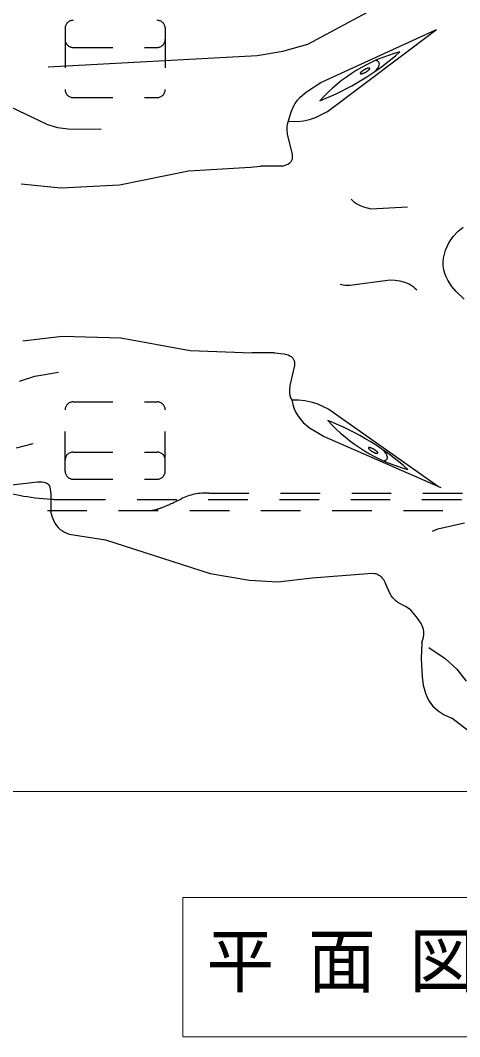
# Model space of a CAD drawing. Units: millimetres on the paper, scale 1:20. Extents: x -365 to 0, y -5 to 257.
# Drawn here: x -288.5 to -260.7, y 149.1 to 213.3 of the extents above; entities that cross this region are included whole.
import ezdxf

# ---------------------------------------------------------------- set-up
doc = ezdxf.new("R2010")
doc.units = ezdxf.units.MM
doc.linetypes.add('USER1', pattern=[4.5, 2.5, -2])
doc.layers.add('LY_1', color=7, linetype='Continuous', lineweight=25)
doc.styles.add('ＭＳ ゴシック', font='')
doc.styles.get('ＭＳ ゴシック').set_extended_font_data('MS Gothic')

msp = doc.modelspace()

# ---------------------------------------------------------------- linework, layer by layer
at = {"layer": 'LY_1'}
for p, q in [((-270.307, 211.843), (-264.56, 214.938)), ((-269.482, 209.403), (-262.17, 212.773)), ((-269.058, 207.57), (-262.17, 212.773)), ((-271.875, 211.386), (-270.307, 211.843)), ((-286.708, 210.401), (-273.514, 211.111)), ((-273.514, 211.111), (-271.875, 211.386)), ((-270.39, 208.828), (-269.482, 209.403)), ((-270.951, 208.286), (-270.78, 208.48)), ((-270.78, 208.48), (-270.39, 208.828)), ((-271.344, 207.605), (-271.235, 207.85)), ((-271.235, 207.85), (-271.104, 208.076)), ((-271.104, 208.076), (-270.951, 208.286)), ((-271.52, 206.986), (-271.427, 207.34)), ((-271.427, 207.34), (-271.344, 207.605)), ((-270.577, 206.996), (-270.19, 207.082)), ((-270.19, 207.082), (-269.812, 207.207)), ((-269.812, 207.207), (-269.058, 207.57)), ((-286.809, 206.768), (-286.133, 206.565)), ((-286.133, 206.565), (-285.452, 206.486)), ((-285.452, 206.486), (-283.366, 206.455)), ((-271.617, 206.459), (-271.614, 206.618)), ((-271.58, 206.13), (-271.617, 206.459)), ((-271.614, 206.618), (-271.592, 206.771)), ((-271.592, 206.771), (-271.55, 206.916)), ((-271.55, 206.916), (-271.52, 206.986)), ((-271.531, 206.963), (-270.978, 206.952)), ((-270.978, 206.952), (-270.577, 206.996)), ((-271.276, 204.876), (-271.58, 206.13)), ((-271.367, 204.408), (-271.34, 204.448)), ((-271.34, 204.448), (-271.316, 204.49)), ((-271.316, 204.49), (-271.297, 204.536)), ((-271.297, 204.536), (-271.283, 204.585)), ((-271.283, 204.585), (-271.273, 204.637)), ((-271.266, 204.751), (-271.276, 204.876)), ((-271.273, 204.637), (-271.266, 204.751)), ((-282.203, 202.934), (-277.842, 203.816)), ((-277.842, 203.816), (-273.923, 204.057)), ((-273.923, 204.057), (-273.306, 204.13)), ((-271.912, 204.13), (-273.306, 204.13)), ((-271.912, 204.13), (-271.666, 204.201)), ((-271.666, 204.201), (-271.563, 204.248)), ((-271.563, 204.248), (-271.473, 204.305)), ((-271.473, 204.305), (-271.434, 204.337)), ((-271.434, 204.337), (-271.398, 204.371)), ((-271.398, 204.371), (-271.367, 204.408)), ((-288.413, 203.002), (-285.918, 202.758)), ((-285.918, 202.758), (-282.203, 202.934)), ((-267.577, 202.031), (-267.404, 201.873)), ((-267.404, 201.873), (-267.212, 201.739)), ((-267.212, 201.739), (-267.006, 201.629)), ((-267.006, 201.629), (-266.787, 201.541)), ((-266.787, 201.541), (-266.326, 201.427)), ((-266.326, 201.427), (-264.005, 201.553)), ((-261.117, 199.67), (-260.814, 200.002)), ((-260.814, 200.002), (-260.485, 200.27)), ((-261.387, 199.262), (-261.117, 199.67)), ((-261.679, 198.553), (-261.601, 198.798)), ((-261.601, 198.798), (-261.387, 199.262)), ((-261.761, 198.056), (-261.733, 198.305)), ((-261.757, 197.811), (-261.761, 198.056)), ((-261.733, 198.305), (-261.679, 198.553)), ((-261.722, 197.572), (-261.757, 197.811)), ((-261.657, 197.34), (-261.722, 197.572)), ((-267.656, 196.583), (-265.11, 196.931)), ((-265.11, 196.931), (-264.792, 196.916)), ((-264.792, 196.916), (-264.483, 196.87)), ((-264.483, 196.87), (-264.189, 196.788)), ((-264.189, 196.788), (-263.912, 196.667)), ((-261.569, 197.118), (-261.657, 197.34)), ((-261.461, 196.906), (-261.569, 197.118)), ((-261.208, 196.519), (-261.461, 196.906)), ((-268.269, 196.65), (-267.963, 196.596)), ((-267.963, 196.596), (-267.656, 196.583)), ((-263.912, 196.667), (-263.657, 196.503)), ((-263.657, 196.503), (-263.539, 196.403)), ((-263.539, 196.403), (-263.428, 196.291)), ((-260.934, 196.187), (-261.208, 196.519)), ((-260.426, 195.703), (-260.934, 196.187)), ((-288.322, 193.074), (-285.833, 193.367)), ((-285.833, 193.367), (-282.115, 193.264)), ((-282.115, 193.264), (-277.738, 192.468)), ((-277.738, 192.468), (-273.816, 192.303)), ((-272.421, 192.303), (-273.816, 192.303)), ((-272.421, 192.303), (-271.803, 192.243)), ((-271.803, 192.243), (-271.557, 192.177)), ((-271.557, 192.177), (-271.452, 192.131)), ((-271.452, 192.131), (-271.362, 192.077)), ((-271.362, 192.077), (-271.322, 192.046)), ((-271.322, 192.046), (-271.286, 192.012)), ((-271.286, 192.012), (-271.254, 191.976)), ((-271.254, 191.976), (-271.225, 191.937)), ((-271.225, 191.937), (-271.201, 191.894)), ((-271.201, 191.894), (-271.182, 191.849)), ((-271.182, 191.849), (-271.166, 191.8)), ((-271.166, 191.8), (-271.155, 191.749)), ((-271.155, 191.749), (-271.147, 191.635)), ((-271.147, 191.635), (-271.154, 191.509)), ((-287.556, 190.837), (-286.066, 191.087)), ((-271.154, 191.509), (-271.436, 190.25)), ((-288.528, 190.523), (-287.556, 190.837)), ((-271.436, 190.25), (-271.466, 189.92)), ((-271.466, 189.92), (-271.46, 189.762)), ((-271.46, 189.762), (-271.436, 189.609)), ((-271.436, 189.609), (-271.391, 189.464)), ((-271.391, 189.464), (-271.359, 189.395)), ((-271.359, 189.395), (-271.322, 189.329)), ((-271.322, 189.329), (-270.901, 189.336)), ((-271.322, 189.329), (-271.261, 189.043)), ((-271.261, 189.043), (-271.172, 188.78)), ((-270.901, 189.336), (-270.5, 189.3)), ((-270.5, 189.3), (-270.112, 189.222)), ((-270.112, 189.222), (-269.731, 189.104)), ((-269.731, 189.104), (-268.971, 188.756)), ((-271.172, 188.78), (-271.059, 188.537)), ((-271.059, 188.537), (-270.923, 188.313)), ((-268.971, 188.756), (-262.052, 183.865)), ((-270.923, 188.313), (-270.767, 188.107)), ((-270.767, 188.107), (-270.592, 187.916)), ((-270.592, 187.916), (-270.197, 187.576)), ((-270.197, 187.576), (-269.278, 187.018)), ((-288.709, 186.298), (-287.66, 186.567)), ((-269.278, 187.018), (-261.905, 183.792)), ((-288.282, 184.027), (-290.009, 183.836)), ((-287.388, 184.131), (-288.282, 184.027)), ((-287.093, 184.122), (-287.388, 184.131)), ((-286.977, 184.105), (-287.093, 184.122)), ((-286.88, 184.081), (-286.977, 184.105)), ((-286.799, 184.05), (-286.88, 184.081)), ((-286.734, 184.012), (-286.799, 184.05)), ((-286.681, 183.969), (-286.734, 184.012)), ((-286.66, 183.946), (-286.681, 183.969)), ((-286.641, 183.922), (-286.66, 183.946)), ((-286.61, 183.87), (-286.641, 183.922)), ((-286.587, 183.814), (-286.61, 183.87)), ((-286.557, 183.696), (-286.587, 183.814)), ((-286.527, 183.391), (-286.557, 183.696)), ((-286.533, 182.155), (-286.527, 183.391)), ((-286.533, 182.155), (-286.465, 181.924)), ((-286.465, 181.924), (-286.384, 181.72)), ((-286.384, 181.72), (-286.29, 181.542)), ((-286.29, 181.542), (-286.185, 181.387)), ((-286.185, 181.387), (-286.071, 181.255)), ((-262.087, 181.171), (-260.402, 181.566)), ((-286.071, 181.255), (-285.946, 181.142)), ((-285.946, 181.142), (-285.814, 181.047)), ((-285.814, 181.047), (-285.674, 180.968)), ((-285.674, 180.968), (-285.376, 180.852)), ((-285.376, 180.852), (-283.095, 180.491)), ((-262.422, 181.039), (-262.087, 181.171)), ((-283.095, 180.491), (-276.473, 178.36)), ((-276.473, 178.36), (-273.993, 177.934)), ((-270.021, 178.078), (-266.247, 178.373)), ((-266.247, 178.373), (-266.099, 178.362)), ((-266.099, 178.362), (-266.026, 178.348)), ((-266.026, 178.348), (-265.954, 178.326)), ((-265.954, 178.326), (-265.883, 178.296)), ((-265.883, 178.296), (-265.812, 178.256)), ((-265.812, 178.256), (-265.742, 178.204)), ((-265.742, 178.204), (-265.672, 178.139)), ((-265.672, 178.139), (-265.602, 178.06)), ((-273.993, 177.934), (-272.203, 177.835)), ((-272.203, 177.835), (-270.021, 178.078)), ((-265.602, 178.06), (-265.532, 177.966)), ((-265.532, 177.966), (-265.392, 177.725)), ((-265.107, 177.071), (-265.392, 177.725)), ((-265.025, 176.928), (-265.107, 177.071)), ((-264.933, 176.806), (-265.025, 176.928)), ((-264.833, 176.7), (-264.933, 176.806)), ((-264.726, 176.608), (-264.833, 176.7)), ((-264.613, 176.528), (-264.726, 176.608)), ((-264.138, 176.273), (-264.613, 176.528)), ((-263.905, 176.126), (-264.138, 176.273)), ((-263.794, 176.03), (-263.905, 176.126)), ((-263.432, 175.607), (-263.794, 176.03)), ((-263.153, 175.188), (-263.432, 175.607)), ((-263.043, 174.945), (-263.153, 175.188)), ((-263.005, 174.817), (-263.043, 174.945)), ((-263.093, 173.976), (-262.999, 174.327)), ((-262.982, 174.687), (-263.005, 174.817)), ((-262.999, 174.327), (-262.977, 174.509)), ((-262.977, 174.509), (-262.982, 174.687)), ((-263.093, 173.976), (-263.136, 172.978)), ((-262.655, 173.671), (-261.628, 172.971)), ((-263.136, 172.978), (-263.09, 171.821)), ((-261.628, 172.971), (-260.89, 172.31)), ((-260.89, 172.31), (-260.306, 171.541)), ((-263.09, 171.821), (-263.007, 171.285)), ((-263.007, 171.285), (-262.872, 170.791)), ((-262.872, 170.791), (-262.782, 170.563)), ((-262.782, 170.563), (-262.676, 170.35)), ((-262.676, 170.35), (-262.552, 170.152)), ((-262.552, 170.152), (-262.409, 169.97)), ((-262.409, 169.97), (-262.248, 169.807)), ((-262.248, 169.807), (-262.07, 169.66)), ((-262.07, 169.66), (-261.684, 169.413)), ((-261.684, 169.413), (-261.204, 169.203)), ((-259.646, 168.009), (-261.204, 169.203))]:
    msp.add_line(p, q, dxfattribs=at)
at = {"layer": 'LY_1', "linetype": 'USER1'}
for p, q in [((-285.641, 212.84), (-285.641, 208.964)), ((-279.318, 212.84), (-279.318, 208.964)), ((-285.135, 211.633), (-279.824, 211.633)), ((-285.135, 208.459), (-279.824, 208.459)), ((-285.135, 189.208), (-279.824, 189.208)), ((-285.641, 184.826), (-285.641, 188.702)), ((-279.318, 184.826), (-279.318, 188.702)), ((-285.135, 186.034), (-279.824, 186.034)), ((-285.135, 184.32), (-279.824, 184.32)), ((-276.531, 183.433), (-239.9, 183.433)), ((-285.593, 183.027), (-243.85, 183.027)), ((-286.765, 182.333), (-261.025, 182.333))]:
    msp.add_line(p, q, dxfattribs=at)
at = {"layer": 'LY_1', "lineweight": 13}
for p, q in [((-251.547, 164.573), (-310.5, 164.573)), ((-278.193, 157.855), (-278.193, 149.055)), ((-230.393, 157.855), (-278.193, 157.855)), ((-278.193, 149.055), (-230.393, 149.055))]:
    msp.add_line(p, q, dxfattribs=at)
at = {"layer": 'LY_1'}
msp.add_lwpolyline([(-286.809, 206.768), (-290.385, 208.473), (-293.853, 210.401)], dxfattribs=at)
for points in [[(-266.399, 210.31), (-266.403, 210.316), (-266.411, 210.321), (-266.42, 210.324), (-266.431, 210.326), (-266.444, 210.327), (-266.46, 210.326), (-266.477, 210.324), (-266.495, 210.321), (-266.515, 210.316), (-266.537, 210.31), (-266.559, 210.302), (-266.583, 210.294), (-266.608, 210.284), (-266.633, 210.273), (-266.658, 210.262), (-266.684, 210.249), (-266.71, 210.235), (-266.736, 210.221), (-266.762, 210.207), (-266.787, 210.192), (-266.811, 210.176), (-266.834, 210.16), (-266.857, 210.144), (-266.878, 210.128), (-266.897, 210.113), (-266.915, 210.097), (-266.932, 210.082), (-266.946, 210.067), (-266.959, 210.053), (-266.97, 210.04), (-266.978, 210.027), (-266.984, 210.016), (-266.989, 210.005), (-266.99, 209.995), (-266.99, 209.987), (-266.987, 209.979), (-266.983, 209.973), (-266.975, 209.968), (-266.966, 209.965), (-266.955, 209.963), (-266.942, 209.962), (-266.926, 209.963), (-266.909, 209.965), (-266.891, 209.969), (-266.871, 209.973), (-266.849, 209.979), (-266.827, 209.987), (-266.803, 209.995), (-266.778, 210.005), (-266.753, 210.016), (-266.728, 210.028), (-266.702, 210.04), (-266.676, 210.054), (-266.65, 210.068), (-266.624, 210.082), (-266.599, 210.098), (-266.575, 210.113), (-266.552, 210.129), (-266.53, 210.145), (-266.508, 210.161), (-266.489, 210.176), (-266.471, 210.192), (-266.454, 210.207), (-266.44, 210.222), (-266.427, 210.236), (-266.416, 210.249), (-266.408, 210.262), (-266.402, 210.274), (-266.397, 210.284), (-266.396, 210.294), (-266.396, 210.303)], [(-265.889, 185.975), (-265.886, 185.982), (-265.886, 185.991), (-265.888, 186.001), (-265.892, 186.011), (-265.898, 186.023), (-265.907, 186.036), (-265.917, 186.049), (-265.93, 186.063), (-265.944, 186.078), (-265.961, 186.093), (-265.979, 186.108), (-265.998, 186.124), (-266.02, 186.14), (-266.042, 186.156), (-266.065, 186.172), (-266.089, 186.187), (-266.114, 186.202), (-266.14, 186.217), (-266.166, 186.231), (-266.192, 186.245), (-266.218, 186.257), (-266.243, 186.269), (-266.268, 186.28), (-266.293, 186.29), (-266.317, 186.298), (-266.339, 186.305), (-266.361, 186.312), (-266.381, 186.316), (-266.399, 186.32), (-266.416, 186.322), (-266.432, 186.323), (-266.445, 186.322), (-266.456, 186.32), (-266.466, 186.317), (-266.473, 186.312), (-266.477, 186.306), (-266.48, 186.298), (-266.48, 186.29), (-266.479, 186.28), (-266.474, 186.269), (-266.468, 186.258), (-266.46, 186.245), (-266.449, 186.232), (-266.436, 186.218), (-266.422, 186.203), (-266.405, 186.188), (-266.387, 186.172), (-266.368, 186.157), (-266.347, 186.141), (-266.324, 186.125), (-266.301, 186.109), (-266.277, 186.093), (-266.252, 186.078), (-266.226, 186.064), (-266.2, 186.049), (-266.174, 186.036), (-266.149, 186.023), (-266.123, 186.012), (-266.098, 186.001), (-266.073, 185.991), (-266.05, 185.983), (-266.027, 185.975), (-266.005, 185.969), (-265.985, 185.964), (-265.967, 185.961), (-265.95, 185.959), (-265.934, 185.958), (-265.921, 185.959), (-265.91, 185.961), (-265.901, 185.964), (-265.894, 185.969)]]:
    msp.add_lwpolyline(points, close=True, dxfattribs=at)
at = {"layer": 'LY_1', "linetype": 'USER1'}
for centre, radius, start, end in [((-285.135, 212.84), 0.506, 90, 180), ((-279.824, 212.84), 0.506, 360, 90), ((-285.135, 212.139), 0.506, 180, 270), ((-279.824, 212.139), 0.506, 270, 0), ((-285.135, 208.964), 0.506, 180, 270), ((-279.824, 208.964), 0.506, 270, 0), ((-285.135, 188.702), 0.506, 90, 180), ((-279.824, 188.702), 0.506, 360, 90), ((-285.135, 185.528), 0.506, 90, 180), ((-279.824, 185.528), 0.506, 360, 90), ((-285.135, 184.826), 0.506, 180, 270), ((-279.824, 184.826), 0.506, 270, 0), ((-276.743, 179.888), 3.552, 86.58899, 116.69491), ((-285.593, 198.833), 15.806, 266.60706, 270), ((-284.771, 195.853), 14.319, 291.36176, 296.6949), ((-280.903, 185.964), 3.7, 281.08184, 291.36176)]:
    msp.add_arc(centre, radius, start, end, dxfattribs=at)
at = {"layer": 'LY_1'}
for centre, radius, start, end in [((-275.884, 224.255), 17.213, 291.60052, 311.44108), ((-261.797, 201.286), 10.42, 104.98618, 138.05542), ((-266.616, 210.769), 0.853, 309.80759, 346.71705), ((-266.015, 210.573), 0.229, 0.00777, 98.5704), ((-261.287, 194.999), 10.42, 221.94458, 255.01382), ((-275.374, 172.03), 17.213, 48.55892, 68.39948), ((-266.106, 185.516), 0.853, 13.28295, 50.1924), ((-265.505, 185.712), 0.229, 261.4296, 359.99223), ((-285.593, 198.833), 15.806, 252.05126, 266.60706)]:
    msp.add_arc(centre, radius, start, end, dxfattribs=at)

# ---------------------------------------------------------------- texts
at = {"layer": 'LY_1', "insert": (-254.293, 153.455), "char_height": 3.299, "attachment_point": 5, "style": 'ＭＳ ゴシック'}
msp.add_mtext('\\T1.5;\\W0.95;平面図\u3000S=1/20', dxfattribs=at)

doc.saveas('drawing.dxf')
